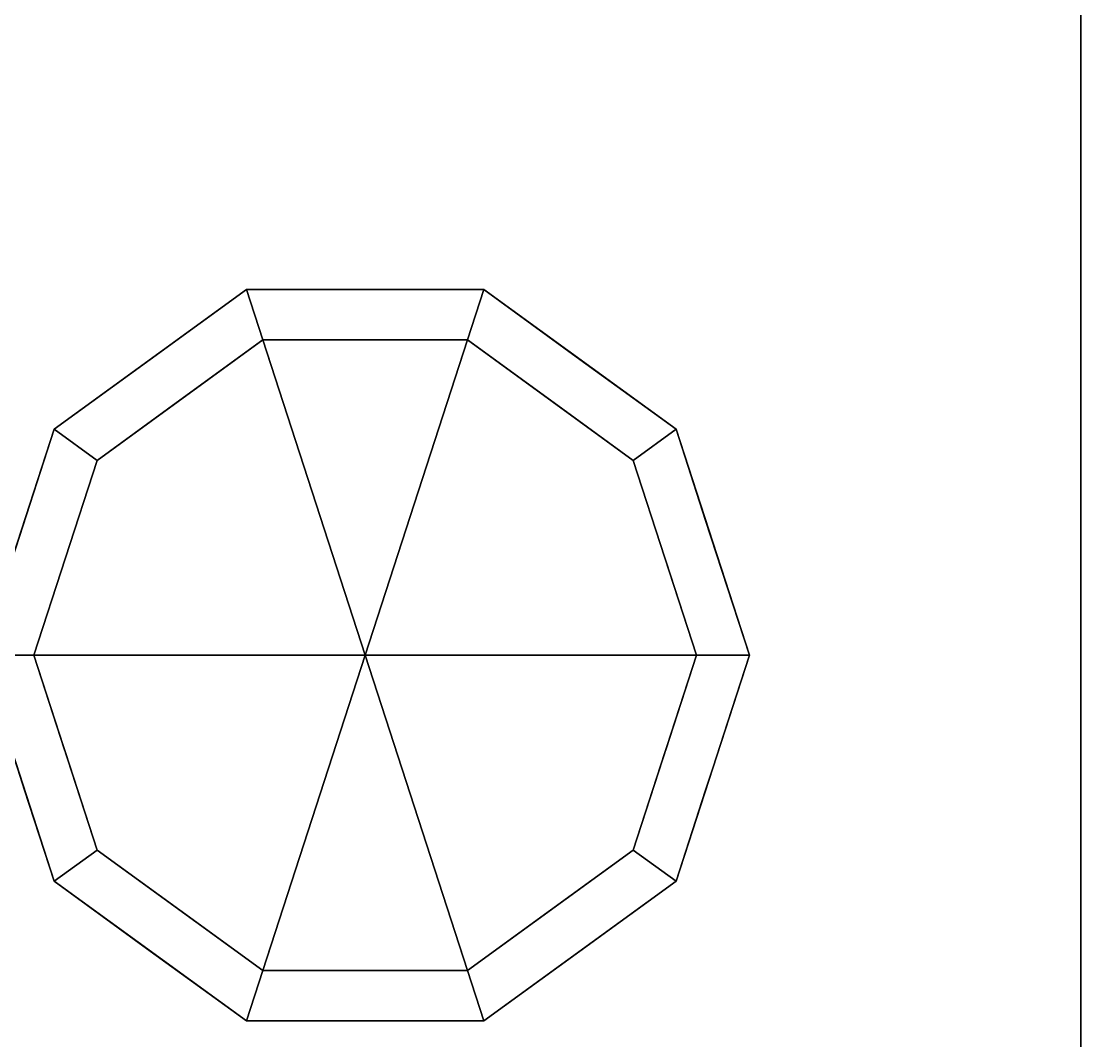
# Model space of a CAD drawing. Extents: x -1 to 1213, y -863 to 1.
# Drawn here: x 1119.1 to 1199, y -628.1 to -551.2 of the extents above; entities that cross this region are included whole.
import ezdxf

# ---------------------------------------------------------------- set-up
doc = ezdxf.new("R2010")
doc.units = 0
doc.linetypes.add('NASCOSTA', pattern=[9.525, 6.35, -3.175])
for name, color, linetype in [('IQ_200_2D', 1, 'Continuous'), ('IQ_200_3D', 1, 'Continuous'), ('IQ_204_2D', 7, 'Continuous')]:
    doc.layers.add(name, color=color, linetype=linetype)

# ---------------------------------------------------------------- blocks, each defined once
blk = doc.blocks.new('01_Refrigerator_freezer - 01_Refrigerator_freezer-60831-Livello rif_')
at = {"layer": 'IQ_204_2D'}
blk.add_ellipse((0, 0), major_axis=(200, 0), ratio=0.45, dxfattribs=at)

msp = doc.modelspace()

# ---------------------------------------------------------------- linework, layer by layer
at = {"layer": 'IQ_200_2D', "color": 7, "linetype": 'NASCOSTA', "ltscale": 10}
msp.add_line((1199, 0), (1199, -698), dxfattribs=at)

# ---------------------------------------------------------------- block references
at = {"layer": 'IQ_204_2D'}
msp.add_blockref('01_Refrigerator_freezer - 01_Refrigerator_freezer-60831-Livello rif_', (950, -500), dxfattribs=at)

# ---------------------------------------------------------------- meshes
at = {"layer": 'IQ_200_3D'}
mesh = msp.add_polyface(dxfattribs=at)
corners = [(1, 0, 650), (1, -653, 650), (1199, -653, 650), (1199, 0, 650)]
mesh.append_faces([[corners[k] for k in face] for face in [(0, 1, 2, 3)]])
mesh = msp.add_polyface(dxfattribs=at)
corners = [(1199, -653, 200), (1, -653, 200), (1, 0, 200), (1199, 0, 200)]
mesh.append_faces([[corners[k] for k in face] for face in [(0, 1, 2, 3)]])
mesh = msp.add_polyface(dxfattribs=at)
corners = [(1199, -653, 650), (1199, -653, 200), (1199, 0, 200), (1199, 0, 650)]
mesh.append_faces([[corners[k] for k in face] for face in [(0, 1, 2, 3)]])
mesh = msp.add_polyface(dxfattribs=at)
corners = [(1145, -599, 200), (1174, -599, 200), (1168.461, -581.954, 200), (1153.961, -571.419, 200), (1136.038, -571.419, 200), (1121.539, -581.954, 200), (1116, -599, 200)]
mesh.append_faces([[corners[k] for k in face] for face in [(2, 3, 0, 1)]], dxfattribs={"vtx1": -1})
mesh.append_faces([[corners[k] for k in face] for face in [(3, 4, 0)]], dxfattribs={"vtx1": -1, "vtx2": -1})
mesh.append_faces([[corners[k] for k in face] for face in [(5, 6, 0, 4)]], dxfattribs={"vtx2": -1})
mesh = msp.add_polyface(dxfattribs=at)
corners = [(1174, -599, 200), (1174, -599, 25), (1168.461, -581.954, 25), (1153.961, -571.419, 25), (1136.038, -571.419, 25), (1121.539, -581.954, 25), (1116, -599, 25), (1116, -599, 200), (1121.539, -581.954, 200), (1136.038, -571.419, 200), (1153.961, -571.419, 200), (1168.461, -581.954, 200), (1128.789, -576.687, 200), (1128.789, -576.687, 25), (1118.769, -590.477, 200), (1118.769, -590.477, 25), (1145, -571.419, 200), (1145, -571.419, 25), (1161.211, -576.687, 25), (1161.211, -576.687, 200), (1170.694, -588.825, 25), (1171.231, -590.477, 200), (1172.347, -593.912, 25)]
mesh.append_faces([[corners[k] for k in face] for face in [(0, 22, 21), (2, 11, 20), (21, 20, 11)]], dxfattribs={"vtx0": -1, "vtx1": -1})
mesh.append_faces([[corners[k] for k in face] for face in [(13, 12, 9, 4), (8, 5, 15, 14), (5, 8, 12, 13), (10, 3, 17, 16), (3, 10, 19, 18), (18, 19, 11, 2), (4, 9, 16, 17)]], dxfattribs={"vtx0": -1, "vtx2": -1})
mesh.append_faces([[corners[k] for k in face] for face in [(22, 20, 21)]], dxfattribs={"vtx1": -1, "vtx2": -1})
mesh.append_faces([[corners[k] for k in face] for face in [(0, 1, 22)]], dxfattribs={"vtx2": -1})
mesh.append_faces([[corners[k] for k in face] for face in [(15, 6, 7, 14)]], dxfattribs={"vtx3": -1})
mesh = msp.add_polyface(dxfattribs=at)
corners = [(1174, -599, 25), (1170, -599, 25), (1165.225, -584.305, 25), (1152.725, -575.224, 25), (1137.275, -575.224, 25), (1124.775, -584.305, 25), (1120, -599, 25), (1116, -599, 25), (1121.539, -581.954, 25), (1136.038, -571.419, 25), (1153.961, -571.419, 25), (1168.461, -581.954, 25)]
mesh.append_faces([[corners[k] for k in face] for face in [(8, 5, 6, 7)]], dxfattribs={"vtx0": -1})
mesh.append_faces([[corners[k] for k in face] for face in [(10, 3, 4, 9), (9, 4, 5, 8)]], dxfattribs={"vtx0": -1, "vtx2": -1})
mesh.append_faces([[corners[k] for k in face] for face in [(10, 11, 2, 3)]], dxfattribs={"vtx1": -1, "vtx3": -1})
mesh.append_faces([[corners[k] for k in face] for face in [(11, 0, 1, 2)]], dxfattribs={"vtx3": -1})
mesh = msp.add_polyface(dxfattribs=at)
corners = [(1170, -599, 25), (1170, -599, 0), (1165.225, -584.305, 0), (1152.725, -575.224, 0), (1137.275, -575.224, 0), (1124.775, -584.305, 0), (1120, -599, 0), (1120, -599, 25), (1124.775, -584.305, 25), (1137.275, -575.224, 25), (1152.725, -575.224, 25), (1165.225, -584.305, 25), (1131.025, -579.764, 0), (1131.025, -579.764, 25), (1122.387, -591.653, 25), (1122.387, -591.653, 0), (1145, -575.224, 25), (1145, -575.224, 0), (1167.685, -591.874, 0), (1167.613, -591.653, 25), (1158.975, -579.764, 0), (1158.975, -579.764, 25)]
mesh.append_faces([[corners[k] for k in face] for face in [(3, 10, 21, 20), (20, 21, 11, 2)]], dxfattribs={"vtx0": -1, "vtx2": -1})
mesh.append_faces([[corners[k] for k in face] for face in [(7, 14, 15, 6)]], dxfattribs={"vtx1": -1})
mesh.append_faces([[corners[k] for k in face] for face in [(18, 2, 19), (11, 19, 2), (19, 0, 18)]], dxfattribs={"vtx1": -1, "vtx2": -1})
mesh.append_faces([[corners[k] for k in face] for face in [(14, 8, 5, 15), (16, 10, 3, 17), (13, 9, 4, 12), (8, 13, 12, 5), (9, 16, 17, 4)]], dxfattribs={"vtx1": -1, "vtx3": -1})
mesh.append_faces([[corners[k] for k in face] for face in [(0, 1, 18)]], dxfattribs={"vtx2": -1})
mesh = msp.add_polyface(dxfattribs=at)
corners = [(1170, -599, 0), (1145, -599, 0), (1120, -599, 0), (1124.775, -584.305, 0), (1137.275, -575.224, 0), (1152.725, -575.224, 0), (1165.225, -584.305, 0)]
mesh.append_faces([[corners[k] for k in face] for face in [(1, 5, 6, 0)]], dxfattribs={"vtx0": -1})
mesh.append_faces([[corners[k] for k in face] for face in [(1, 4, 5)]], dxfattribs={"vtx0": -1, "vtx2": -1})
mesh.append_faces([[corners[k] for k in face] for face in [(1, 2, 3, 4)]], dxfattribs={"vtx3": -1})
mesh = msp.add_polyface(dxfattribs=at)
corners = [(1145, -599, 200), (1116, -599, 200), (1121.539, -616.046, 200), (1136.038, -626.581, 200), (1153.961, -626.581, 200), (1168.461, -616.046, 200), (1174, -599, 200)]
mesh.append_faces([[corners[k] for k in face] for face in [(4, 0, 3)]], dxfattribs={"vtx0": -1, "vtx1": -1})
mesh.append_faces([[corners[k] for k in face] for face in [(2, 3, 0, 1)]], dxfattribs={"vtx1": -1})
mesh.append_faces([[corners[k] for k in face] for face in [(5, 6, 0, 4)]], dxfattribs={"vtx2": -1})
mesh = msp.add_polyface(dxfattribs=at)
corners = [(1116, -599, 200), (1116, -599, 25), (1121.539, -616.046, 25), (1136.038, -626.581, 25), (1153.961, -626.581, 25), (1168.461, -616.046, 25), (1174, -599, 25), (1174, -599, 200), (1168.461, -616.046, 200), (1153.961, -626.581, 200), (1136.038, -626.581, 200), (1121.539, -616.046, 200), (1170.694, -609.175, 200), (1171.231, -607.523, 25), (1161.211, -621.313, 25), (1161.211, -621.313, 200), (1145, -626.581, 200), (1145, -626.581, 25), (1128.789, -621.313, 25), (1128.789, -621.313, 200), (1119.306, -609.175, 25), (1118.769, -607.523, 200), (1172.347, -604.088, 200), (1117.653, -604.088, 25)]
mesh.append_faces([[corners[k] for k in face] for face in [(13, 12, 5), (0, 23, 21), (21, 20, 11), (2, 11, 20)]], dxfattribs={"vtx0": -1, "vtx1": -1})
mesh.append_faces([[corners[k] for k in face] for face in [(5, 8, 15, 14), (14, 15, 9, 4), (22, 13, 6), (10, 3, 17, 16), (3, 10, 19, 18), (11, 2, 18, 19), (4, 9, 16, 17)]], dxfattribs={"vtx0": -1, "vtx2": -1})
mesh.append_faces([[corners[k] for k in face] for face in [(22, 12, 13), (12, 8, 5), (23, 20, 21)]], dxfattribs={"vtx1": -1, "vtx2": -1})
mesh.append_faces([[corners[k] for k in face] for face in [(6, 7, 22), (0, 1, 23)]], dxfattribs={"vtx2": -1})
mesh = msp.add_polyface(dxfattribs=at)
corners = [(1116, -599, 25), (1120, -599, 25), (1124.775, -613.695, 25), (1137.275, -622.776, 25), (1152.725, -622.776, 25), (1165.225, -613.695, 25), (1170, -599, 25), (1174, -599, 25), (1168.461, -616.046, 25), (1153.961, -626.581, 25), (1136.038, -626.581, 25), (1121.539, -616.046, 25)]
mesh.append_faces([[corners[k] for k in face] for face in [(5, 8, 9, 4)]], dxfattribs={"vtx0": -1, "vtx2": -1})
mesh.append_faces([[corners[k] for k in face] for face in [(1, 2, 11, 0)]], dxfattribs={"vtx1": -1})
mesh.append_faces([[corners[k] for k in face] for face in [(3, 4, 9, 10), (2, 3, 10, 11)]], dxfattribs={"vtx1": -1, "vtx3": -1})
mesh.append_faces([[corners[k] for k in face] for face in [(6, 7, 8, 5)]], dxfattribs={"vtx2": -1})
mesh = msp.add_polyface(dxfattribs=at)
corners = [(1120, -599, 25), (1120, -599, 0), (1124.775, -613.695, 0), (1137.275, -622.776, 0), (1152.725, -622.776, 0), (1165.225, -613.695, 0), (1170, -599, 0), (1170, -599, 25), (1165.225, -613.695, 25), (1152.725, -622.776, 25), (1137.275, -622.776, 25), (1124.775, -613.695, 25), (1167.685, -606.126, 0), (1167.613, -606.347, 25), (1158.975, -618.236, 25), (1158.975, -618.236, 0), (1145, -622.776, 25), (1145, -622.776, 0), (1122.315, -606.126, 0), (1122.387, -606.347, 25), (1131.025, -618.236, 25), (1131.025, -618.236, 0)]
mesh.append_faces([[corners[k] for k in face] for face in [(12, 13, 5)]], dxfattribs={"vtx0": -1, "vtx1": -1})
mesh.append_faces([[corners[k] for k in face] for face in [(5, 13, 8)]], dxfattribs={"vtx0": -1, "vtx2": -1})
mesh.append_faces([[corners[k] for k in face] for face in [(7, 13, 12), (18, 2, 19), (11, 19, 2), (19, 0, 18)]], dxfattribs={"vtx1": -1, "vtx2": -1})
mesh.append_faces([[corners[k] for k in face] for face in [(9, 16, 17, 4), (8, 14, 15, 5), (4, 15, 14, 9), (16, 10, 3, 17), (2, 21, 20, 11), (21, 3, 10, 20)]], dxfattribs={"vtx1": -1, "vtx3": -1})
mesh.append_faces([[corners[k] for k in face] for face in [(12, 6, 7), (0, 1, 18)]], dxfattribs={"vtx2": -1})
mesh = msp.add_polyface(dxfattribs=at)
corners = [(1120, -599, 0), (1145, -599, 0), (1170, -599, 0), (1165.225, -613.695, 0), (1152.725, -622.776, 0), (1137.275, -622.776, 0), (1124.775, -613.695, 0)]
mesh.append_faces([[corners[k] for k in face] for face in [(1, 5, 6, 0)]], dxfattribs={"vtx0": -1})
mesh.append_faces([[corners[k] for k in face] for face in [(5, 1, 4)]], dxfattribs={"vtx0": -1, "vtx1": -1})
mesh.append_faces([[corners[k] for k in face] for face in [(1, 2, 3, 4)]], dxfattribs={"vtx3": -1})

doc.saveas('drawing.dxf')
